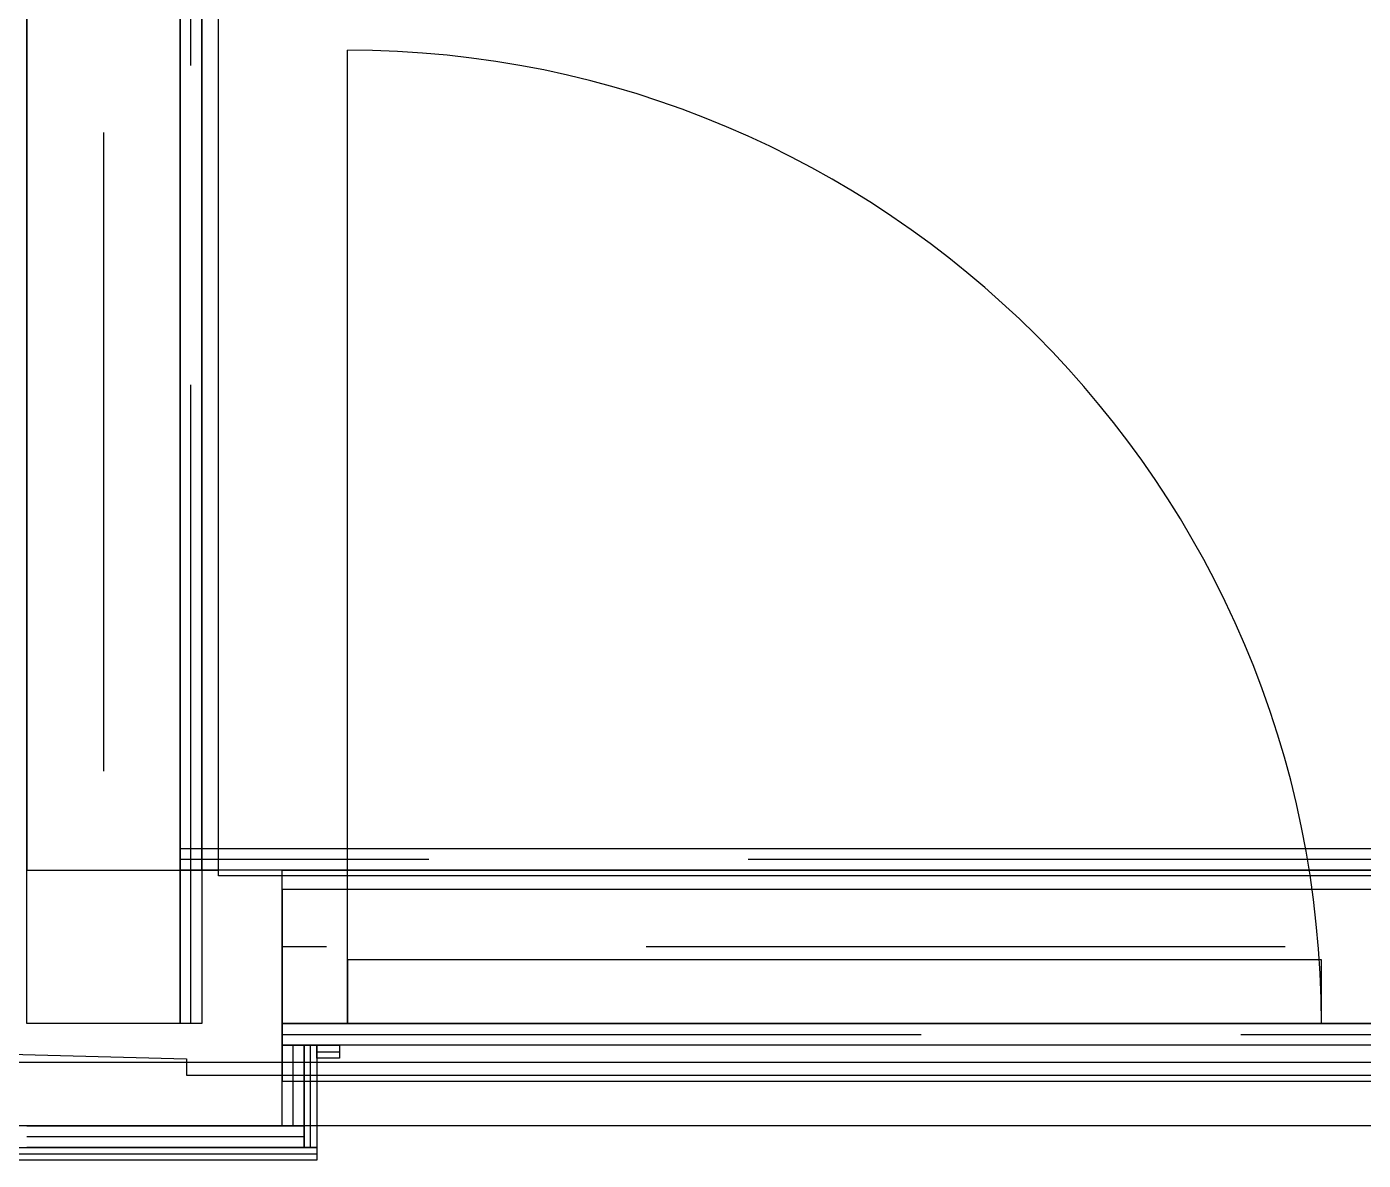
# Model space of a CAD drawing. Extents: x -23.2 to 18.8, y -18.4 to 11.3.
# Drawn here: x -4.871 to -3.825, y -4.353 to -3.466 of the extents above; entities that cross this region are included whole.
import ezdxf

# ---------------------------------------------------------------- set-up
doc = ezdxf.new("R2010")
doc.units = 0
doc.linetypes.add('DASHED', pattern=[0.75, 0.5, -0.25])
for name, color, linetype in [('COVERING', 8, 'CONTINUOUS'), ('EJE_MUROS', 8, 'CONTINUOUS'), ('LOSAS', 3, 'CONTINUOUS'), ('MUROS', 7, 'CONTINUOUS'), ('PUERTAS', 6, 'CONTINUOUS'), ('VIGAS', 5, 'CONTINUOUS')]:
    doc.layers.add(name, color=color, linetype=linetype)

msp = doc.modelspace()

# ---------------------------------------------------------------- linework, layer by layer
at = {"layer": 'COVERING'}
msp.add_line((1.6638, -4.3262), (-5.4478, -4.3262), dxfattribs=at)
at = {"layer": 'EJE_MUROS', "linetype": 'DASHED'}
for p, q in [((-4.8112, -1.2986), (-4.8112, -4.2462)), ((-4.7427, -4.2462), (-4.7427, -1.3162)), ((-2.3066, -4.1177), (-4.7512, -4.1177)), ((-2.3865, -4.1862), (-4.6712, -4.1862)), ((-4.6712, -4.2547), (-2.3865, -4.2547)), ((-4.6627, -4.3262), (-4.6627, -4.2632)), ((-4.6492, -4.3432), (-4.6492, -4.2632)), ((-4.6442, -4.2682), (-4.6264, -4.2682)), ((-4.8712, -4.3347), (-4.6542, -4.3347)), ((-4.8882, -4.3482), (-4.6442, -4.3482))]:
    msp.add_line(p, q, dxfattribs=at)
at = {"layer": 'LOSAS'}
for p, q in [((-4.7342, -4.1262), (-4.7342, -1.3162)), ((-4.7212, -4.1305), (-4.7212, -1.3979)), ((-2.3262, -4.1262), (-4.7342, -4.1262)), ((-2.3865, -4.1305), (-4.7212, -4.1305)), ((-5.4062, -4.2562), (-4.7462, -4.2739)), ((-5.4178, -4.2765), (1.4763, -4.2765)), ((-4.7462, -4.2739), (-4.7462, -4.2865)), ((-4.7462, -4.2865), (-2.3262, -4.2865))]:
    msp.add_line(p, q, dxfattribs=at)
at = {"layer": 'MUROS'}
for p, q in [((-4.8712, -4.2462), (-4.8712, -1.2986)), ((-4.7512, -1.2986), (-4.7512, -4.2462)), ((-4.7512, -4.2462), (-4.7512, -1.3162)), ((-4.7342, -1.3162), (-4.7342, -4.2462)), ((-4.7512, -4.1262), (-4.7512, -4.1092)), ((-4.7512, -4.1092), (-2.3066, -4.1092)), ((-2.3066, -4.1262), (-4.7512, -4.1262)), ((-4.6712, -4.2462), (-4.6712, -4.1262)), ((-4.6712, -4.1262), (-2.3865, -4.1262)), ((-4.7512, -4.2462), (-4.8712, -4.2462)), ((-4.7342, -4.2462), (-4.7512, -4.2462)), ((-2.3865, -4.2462), (-4.6712, -4.2462)), ((-4.6712, -4.2462), (-2.3865, -4.2462)), ((-4.6712, -4.2632), (-4.6712, -4.2462)), ((-2.3865, -4.2632), (-4.6712, -4.2632)), ((-4.6712, -4.3262), (-4.6712, -4.2632)), ((-4.6712, -4.2632), (-4.6542, -4.2632)), ((-4.6542, -4.2632), (-4.6542, -4.3262)), ((-4.6542, -4.3432), (-4.6542, -4.2632)), ((-4.6542, -4.2632), (-4.6442, -4.2632)), ((-4.6442, -4.2632), (-4.6442, -4.3432)), ((-4.6442, -4.2632), (-4.6264, -4.2632)), ((-4.6442, -4.2732), (-4.6442, -4.2632)), ((-4.6264, -4.2632), (-4.6264, -4.2732)), ((-4.6264, -4.2732), (-4.6442, -4.2732)), ((-4.8712, -4.3262), (-4.6542, -4.3262)), ((-4.6542, -4.3262), (-4.6712, -4.3262)), ((-4.6542, -4.3262), (-4.6542, -4.3432)), ((-4.8882, -4.3432), (-4.6442, -4.3432)), ((-4.6542, -4.3432), (-4.8712, -4.3432)), ((-4.6442, -4.3432), (-4.6542, -4.3432)), ((-4.6442, -4.3432), (-4.6442, -4.3532)), ((-4.6442, -4.3532), (-4.8882, -4.3532))]:
    msp.add_line(p, q, dxfattribs=at)
at = {"layer": 'PUERTAS'}
for p, q in [((-4.6202, -4.2462), (-4.6202, -3.4842)), ((-4.6202, -4.2462), (-4.6202, -3.4842)), ((-4.6202, -4.2462), (-4.6202, -3.4842)), ((-3.8582, -4.1962), (-4.6202, -4.1962)), ((-4.6202, -4.1962), (-4.6202, -4.2462)), ((-3.8582, -4.1962), (-4.6202, -4.1962)), ((-4.6202, -4.1962), (-4.6202, -4.2462)), ((-3.8582, -4.1962), (-4.6202, -4.1962)), ((-4.6202, -4.1962), (-4.6202, -4.2462)), ((-3.8582, -4.2462), (-3.8582, -4.1962)), ((-3.8582, -4.2462), (-3.8582, -4.1962)), ((-3.8582, -4.2462), (-3.8582, -4.1962)), ((-4.6202, -4.2462), (-3.8582, -4.2462)), ((-4.6202, -4.2462), (-3.8582, -4.2462)), ((-4.6202, -4.2462), (-3.8582, -4.2462))]:
    msp.add_line(p, q, dxfattribs=at)
msp.add_arc((-4.6202, -4.2462), 0.762, 0, 90, dxfattribs=at)
msp.add_arc((-4.6202, -4.2462), 0.762, 0, 90, dxfattribs=at)
msp.add_arc((-4.6202, -4.2462), 0.762, 0, 90, dxfattribs=at)
at = {"layer": 'VIGAS'}
for p, q in [((-4.8712, -0.0041), (-4.8712, -4.1262)), ((-4.7212, -4.1262), (-4.7212, -0.0041)), ((-4.8712, -4.1262), (-4.7212, -4.1262)), ((-2.3865, -4.1412), (-4.6712, -4.1412)), ((-4.6712, -4.1412), (-4.6712, -4.2912)), ((-4.6712, -4.2912), (-2.3865, -4.2912))]:
    msp.add_line(p, q, dxfattribs=at)

doc.saveas('drawing.dxf')
